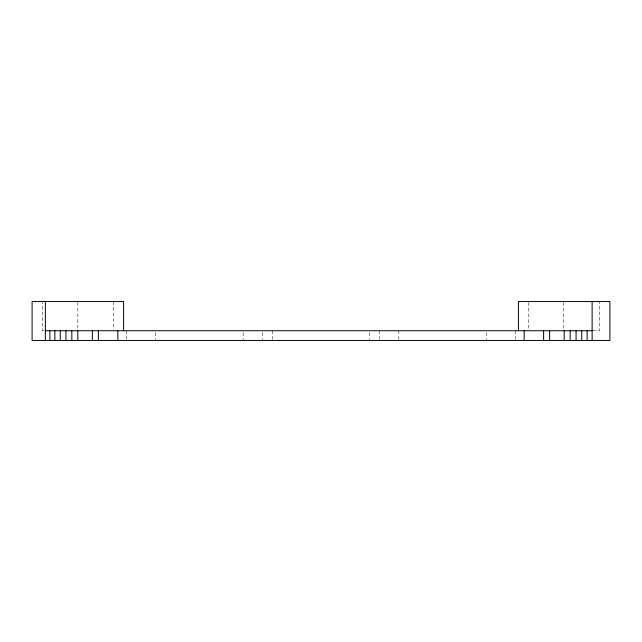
<?xml version="1.0" encoding="UTF-8"?>
<svg xmlns="http://www.w3.org/2000/svg" width="642" height="642" viewBox="0 0 642 642"><rect width="100%" height="100%" fill="white"/><g stroke="black" fill="none" stroke-linecap="round" stroke-linejoin="round"><path stroke-width="0.48" stroke-dasharray="3.21 2.41" d="M43.552 330.726L42.34 330.726L42.34 302.518M593.048 330.726L599.684 330.726L599.684 301.547M563.515 302.518L563.515 329.755M528.679 302.518L528.679 329.755M515.55 330.726L515.55 339.482M486.371 332.668L486.371 339.482M398.826 330.726L398.826 339.482M379.374 330.726L379.374 339.482M369.648 332.668L369.648 339.482M272.377 330.726L272.377 339.482M262.65 332.668L262.65 339.482M243.198 332.668L243.198 339.482M155.661 332.668L155.661 339.482M126.474 330.726L126.474 339.482M113.345 301.547L113.345 329.755M77.843 302.518L77.843 329.755"/><path stroke-width="0.96" d="M45.365 330.726L592.125 330.726M592.125 301.547L592.125 340.453M587.141 330.726L587.141 340.453M581.756 330.726L581.756 340.453M576.075 330.726L576.075 340.453M570.176 330.726L570.176 340.453M564.182 330.726L564.182 340.453M549.64 330.726L549.64 340.453M543.613 330.726L543.613 340.453M524.161 330.726L524.161 340.453M518.423 330.726L518.423 301.547L609.9 301.547L609.9 340.453L32.1 340.453L32.1 301.547L123.585 301.547L123.585 330.726M117.839 330.726L117.839 340.453M98.386 330.726L98.386 340.453M92.36 330.726L92.36 340.453M77.818 330.726L77.818 340.453M71.824 330.726L71.824 340.453M65.925 330.726L65.925 340.453M60.244 330.726L60.244 340.453M54.859 330.726L54.859 340.453M49.875 330.726L49.875 340.453M45.365 301.547L45.365 340.453"/></g></svg>
